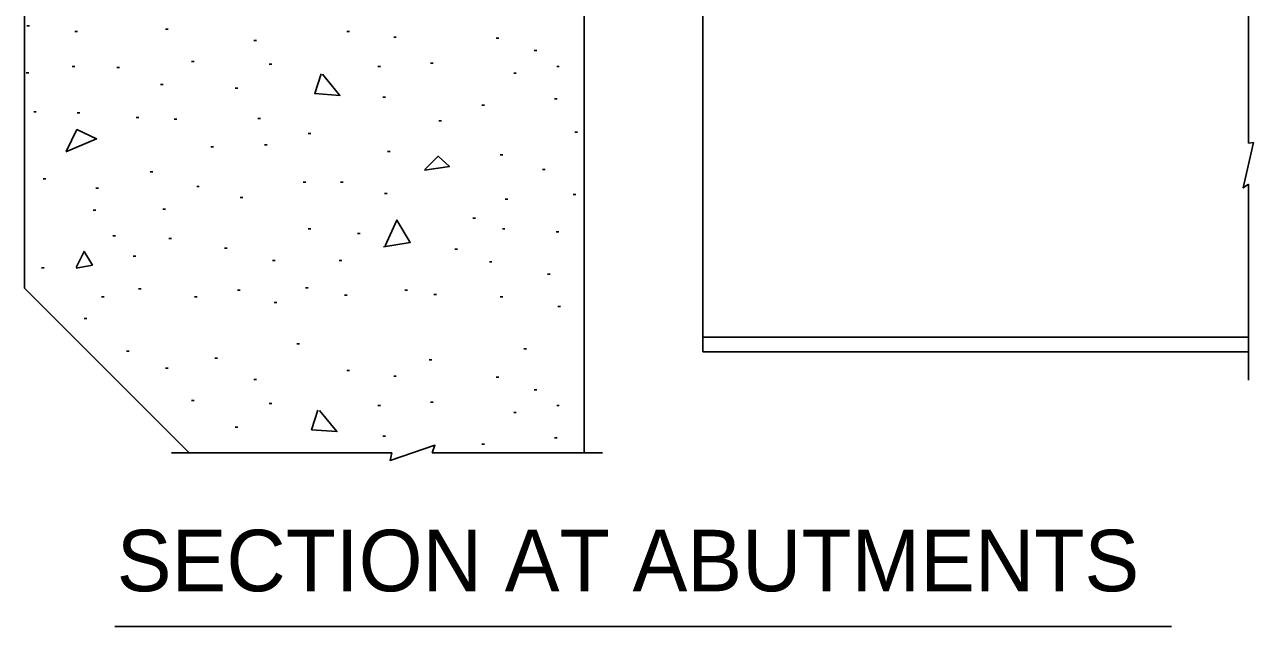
# Model space of a CAD drawing. Extents: x 0 to 2.83, y -0.09 to 1.83.
# Drawn here: x 0.7145 to 1.2046, y 1.0953 to 1.335 of the extents above; entities that cross this region are included whole.
import ezdxf

# ---------------------------------------------------------------- set-up
doc = ezdxf.new("R2010")
doc.units = 0
doc.layers.add('RD_Pr_Roadway_Notes', color=7, linetype='Continuous')
doc.layers.add('SH_General_Details', color=7, linetype='Continuous')

msp = doc.modelspace()

# ---------------------------------------------------------------- linework, layer by layer
at = {"layer": 'RD_Pr_Roadway_Notes'}
msp.add_line((0.75048, 1.09525), (1.17191, 1.09525), dxfattribs=at)
at = {"layer": 'SH_General_Details'}
for p, q in [((0.93766, 1.49401), (0.93766, 1.16435)), ((1.20264, 1.478), (1.20264, 1.28786)), ((0.71454, 1.43525), (0.71454, 1.22997)), ((0.98502, 1.42328), (0.98502, 1.20464)), ((0.71545, 1.33459), (0.7165, 1.33459)), ((0.77075, 1.33324), (0.7718, 1.33324)), ((0.73464, 1.33234), (0.73569, 1.33234)), ((0.80596, 1.32873), (0.80701, 1.32873)), ((0.84299, 1.33234), (0.84404, 1.33234)), ((0.86172, 1.33008), (0.86277, 1.33008)), ((0.90258, 1.32963), (0.90363, 1.32963)), ((0.9177, 1.32466), (0.91875, 1.32466)), ((0.73351, 1.31834), (0.73456, 1.31834)), ((0.78114, 1.32037), (0.78219, 1.32037)), ((0.81206, 1.31924), (0.81311, 1.31924)), ((0.8554, 1.31834), (0.85645, 1.31834)), ((0.87639, 1.3197), (0.87744, 1.3197)), ((0.92673, 1.31834), (0.92778, 1.31834)), ((0.71523, 1.31586), (0.71628, 1.31586)), ((0.75134, 1.31789), (0.75239, 1.31789)), ((0.90958, 1.31563), (0.91063, 1.31563)), ((0.76872, 1.31112), (0.76977, 1.31112)), ((0.79852, 1.30977), (0.79957, 1.30977)), ((0.85743, 1.30615), (0.85848, 1.30615)), ((0.92582, 1.30548), (0.92687, 1.30548)), ((0.71816, 1.30029), (0.71921, 1.30029)), ((0.73554, 1.29983), (0.73659, 1.29983)), ((0.89694, 1.303), (0.89799, 1.303)), ((0.75902, 1.29803), (0.76007, 1.29803)), ((0.77414, 1.29735), (0.77519, 1.29735)), ((0.80755, 1.29758), (0.8086, 1.29758)), ((0.87978, 1.29668), (0.88083, 1.29668)), ((0.82764, 1.29171), (0.82869, 1.29171)), ((0.93395, 1.29216), (0.935, 1.29216)), ((0.78881, 1.28629), (0.78986, 1.28629)), ((0.81025, 1.28719), (0.8113, 1.28719)), ((0.85924, 1.28448), (0.86029, 1.28448)), ((0.90416, 1.28313), (0.90521, 1.28313)), ((0.76466, 1.27635), (0.76571, 1.27635)), ((0.92109, 1.27726), (0.92214, 1.27726)), ((0.72201, 1.27365), (0.72306, 1.27365)), ((0.74299, 1.26982), (0.74404, 1.26982)), ((0.78317, 1.2705), (0.78422, 1.2705)), ((0.82561, 1.2723), (0.82666, 1.2723)), ((0.8405, 1.2723), (0.84155, 1.2723)), ((1.20264, 1.27143), (1.20264, 1.1934)), ((0.80055, 1.2662), (0.8016, 1.2662)), ((0.85811, 1.26779), (0.85916, 1.26779)), ((0.90619, 1.26553), (0.90724, 1.26553)), ((0.93327, 1.26733), (0.93432, 1.26733)), ((0.74186, 1.26109), (0.74291, 1.26109)), ((0.76963, 1.26147), (0.77068, 1.26147)), ((0.89332, 1.25793), (0.89437, 1.25793)), ((0.74977, 1.25093), (0.75082, 1.25093)), ((0.77211, 1.2498), (0.77316, 1.2498)), ((0.82764, 1.25364), (0.82869, 1.25364)), ((0.84727, 1.25183), (0.84832, 1.25183)), ((0.90506, 1.25364), (0.90611, 1.25364)), ((0.9265, 1.25251), (0.92755, 1.25251)), ((0.79423, 1.24597), (0.79528, 1.24597)), ((0.8861, 1.24552), (0.88715, 1.24552)), ((0.75789, 1.24281), (0.75894, 1.24281)), ((0.81342, 1.241), (0.81447, 1.241)), ((0.84005, 1.241), (0.8411, 1.241)), ((0.89987, 1.24055), (0.90092, 1.24055)), ((0.72132, 1.23807), (0.72237, 1.23807)), ((0.92312, 1.23559), (0.92417, 1.23559)), ((0.82651, 1.23017), (0.82756, 1.23017)), ((0.78016, 1.16435), (0.71454, 1.22997)), ((0.74525, 1.22656), (0.7463, 1.22656)), ((0.75992, 1.22971), (0.76097, 1.22971)), ((0.78227, 1.22656), (0.78332, 1.22656)), ((0.79943, 1.22927), (0.80048, 1.22927)), ((0.84208, 1.22724), (0.84313, 1.22724)), ((0.86623, 1.22927), (0.86728, 1.22927)), ((0.87774, 1.22746), (0.87879, 1.22746)), ((0.90415, 1.22656), (0.9052, 1.22656)), ((0.81409, 1.2243), (0.81514, 1.2243)), ((0.92718, 1.22272), (0.92823, 1.22272)), ((0.73825, 1.21797), (0.7393, 1.21797)), ((0.98502, 1.21048), (1.20264, 1.21048)), ((0.82312, 1.20782), (0.82417, 1.20782)), ((0.91363, 1.20579), (0.91468, 1.20579)), ((0.75519, 1.20489), (0.75624, 1.20489)), ((0.7904, 1.20218), (0.79145, 1.20218)), ((0.87594, 1.2015), (0.87699, 1.2015)), ((0.98502, 1.20464), (1.20264, 1.20464)), ((0.77075, 1.19812), (0.7718, 1.19812)), ((0.84299, 1.19721), (0.84404, 1.19721)), ((0.80596, 1.1936), (0.80701, 1.1936)), ((0.86172, 1.19496), (0.86277, 1.19496)), ((0.90258, 1.1945), (0.90363, 1.1945)), ((0.9177, 1.18954), (0.91875, 1.18954)), ((0.78114, 1.18525), (0.78219, 1.18525)), ((0.81206, 1.18412), (0.81311, 1.18412)), ((0.8554, 1.18322), (0.85645, 1.18322)), ((0.87639, 1.18457), (0.87744, 1.18457)), ((0.92673, 1.18322), (0.92778, 1.18322)), ((0.90958, 1.18051), (0.91063, 1.18051)), ((0.79852, 1.17464), (0.79957, 1.17464)), ((0.85743, 1.17103), (0.85848, 1.17103)), ((0.89694, 1.16787), (0.89799, 1.16787)), ((0.92582, 1.17035), (0.92687, 1.17035)), ((0.77312, 1.16435), (0.86103, 1.16435)), ((0.87701, 1.16435), (0.94503, 1.16435))]:
    msp.add_line(p, q, dxfattribs=at)
for points in [[(0.83335, 1.31527), (0.8403, 1.30685), (0.83024, 1.30758), (0.83275, 1.31543)], [(0.73111, 1.28447), (0.7354, 1.2932), (0.74324, 1.2895), (0.73101, 1.28429)], [(1.20264, 1.28786), (1.20457, 1.28804), (1.20053, 1.26999), (1.20264, 1.27143)], [(0.87417, 1.27728), (0.87951, 1.28261), (0.88394, 1.2785), (0.87407, 1.27705)], [(0.85828, 1.24695), (0.86302, 1.25715), (0.86833, 1.24828), (0.85769, 1.2465)], [(0.73514, 1.23821), (0.73824, 1.24464), (0.74157, 1.23921), (0.73508, 1.23799)], [(0.83212, 1.1813), (0.83907, 1.17287), (0.82901, 1.17361), (0.83153, 1.18145)], [(0.86103, 1.16435), (0.86026, 1.16136), (0.87818, 1.16746), (0.87701, 1.16435)]]:
    msp.add_lwpolyline(points, dxfattribs=at)

# ---------------------------------------------------------------- texts
at = {"layer": 'RD_Pr_Roadway_Notes'}
msp.add_text('SECTION AT ABUTMENTS', height=0.0245, dxfattribs=at).set_placement((0.75129, 1.10925))

doc.saveas('drawing.dxf')
